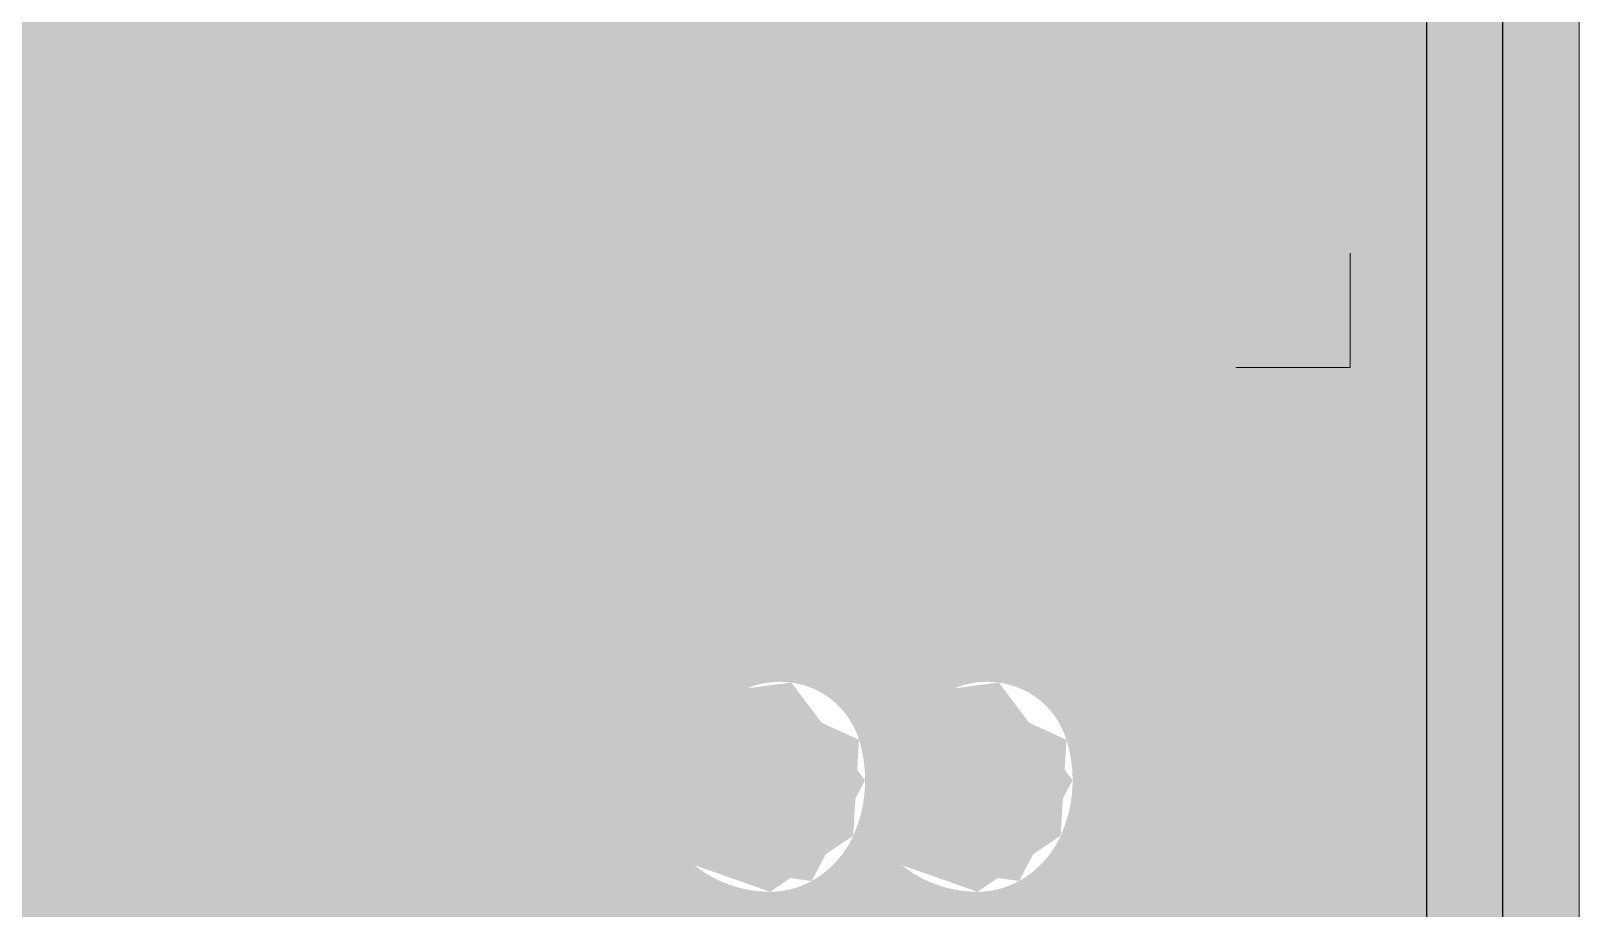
# Model space of a CAD drawing. Header units: millimetres. Extents: x -15 to 15, y -5.7 to 35.
# Drawn here: x 4.85 to 15, y 4.86 to 10.61 of the extents above; entities that cross this region are included whole.
import ezdxf

# ---------------------------------------------------------------- set-up
doc = ezdxf.new("R2010")
doc.units = ezdxf.units.MM
doc.layers.add('GREEN', color=7, linetype='Continuous', true_color=0x007f00)
doc.layers.add('GSCOLOR', color=7, linetype='Continuous', lineweight=0)

# ---------------------------------------------------------------- blocks, each defined once
blk = doc.blocks.new('MR-GM-31-4')
at = {"layer": 'GREEN', "true_color": 0x007f00}
blk.add_hatch(color=96, dxfattribs=at).paths.add_polyline_path([(-12.49499999999989, 0.5), (12.5, 0.5, 0.414213562373095), (14.5, 2.5), (14.5, 32.5, 0.414213562373095), (12.5, 34.5), (-12.5, 34.5, 0.414213562373095), (-14.5, 32.5), (-14.5, 2.5, 0.414213562373095), (-12.5, 0.5), (-12.5, 1, -0.414213562373095), (-14, 2.5), (-14, 32.5, -0.414213562373095), (-12.5, 34), (12.5, 34, -0.414213562373095), (14, 32.5), (14, 2.5, -0.414213562373095), (12.5, 1), (-12.49499999999989, 1)])
at = {"layer": 'GREEN', "linetype": 'Continuous'}
for points in [[(5.633238075793812, 9.72, -0.3100289792550436), (5.810499013397109, 9.5984, -0.186243602290978), (5.810499013397109, 9.281600000000001, -0.3100289792550433), (5.633238075793812, 9.16), (5.2801, 9.16), (5.2801, 8.879999999999999), (5.633238075793815, 8.88, 0.310028979255043), (6.071725658286179, 9.180800000000001, 0.1862436022909758), (6.071725658286179, 9.699199999999998, 0.310028979255045), (5.633238075793813, 10), (5, 10), (5, 8), (5.28, 8), (5.28, 9.72)], [(6.519999999999982, 10), (6.799999999999982, 10), (6.799999999999982, 8.28), (7.539999999999981, 8.28), (7.539999999999981, 8), (6.519999999999982, 8)], [(7.820000000000164, 9.999999999999996), (8.100000000000163, 9.999999999999996), (8.100000000000163, 7.999999999999999), (7.820000000000164, 7.999999999999999)], [(8.819999999999963, 9.33), (9.439999999999964, 8), (9.659999999999965, 8), (9.659999999999965, 10), (9.379999999999963, 10), (9.379999999999963, 8.791412182153929), (8.816598160101796, 10), (8.539999999999964, 10), (8.539999999999964, 8), (8.819999999999963, 8)], [(10.37999999999991, 8.28), (10.37999999999991, 8.92), (10.8181454086025, 8.92), (10.8181454086025, 9.2), (10.37999999999991, 9.2), (10.37999999999991, 9.72), (11.11999999999991, 9.72), (11.11999999999991, 10), (10.09999999999991, 10), (10.09999999999991, 8), (11.11999999999991, 8), (11.11999999999991, 8.28)], [(7.805439201287267, 6.647993942348764, 0.1318518518518518), (7.805439201287267, 5.352006057651235, 0.3393449963604893), (8.3099999999998, 4.964999999999999), (8.3099999999998, 5.244999999999999, -0.3393449963604886), (8.07587001074307, 5.424581379194297, -0.1318518518518518), (8.07587001074307, 6.575418620805702, -0.767015706806281), (8.544129989256529, 6.575418620805702, -0.1318518518518519), (8.544129989256529, 5.424581379194297, -0.3392299954809397), (8.3100999999998, 5.245000020625814), (8.3100999999998, 4.96500000957094, 0.339291631812318), (8.814560798712334, 5.352006057651236, 0.1318518518518517), (8.814560798712334, 6.647993942348763, 0.7670157068062823)], [(4.059999999999945, 5.501377613148382), (4.059999999999945, 5.707257073720845), (4.899999999999945, 7.000000000000001), (5.179999999999946, 7.000000000000001), (5.179999999999946, 5.761377613148382), (5.299999999999946, 5.761377613148381), (5.299999999999946, 5.501377613148382), (5.179999999999946, 5.501377613148382), (5.179999999999946, 5), (4.899999999999945, 5), (4.899999999999945, 6.486105904398713), (4.429085209228297, 5.761377613148381), (4.899899999999946, 5.761377613148381), (4.899899999999946, 5.501377613148382)]]:
    blk.add_hatch(color=256, dxfattribs=at).paths.add_polyline_path(points)
h = blk.add_hatch(color=256, dxfattribs=at)
edge = h.paths.add_edge_path()
edge.add_arc((6.864212871103947, 6.410528427986548), 0.344471572013453, 77.8817388707775, 89.9999999999988, ccw=False)
edge.add_arc((6.892295989467209, 6.541321073888978), 0.2106979656511985, 19.695622455793284, 77.88173887077909, ccw=False)
edge.add_arc((6.296760109877356, 6.328139690239198), 0.843239890122371, -1.1368683772161603e-13, 19.695622455792886, ccw=False)
edge.add_arc((6.795205523457925, 6.328139690239196), 0.3447944765418018, -33.95498333572971, 0, ccw=False)
edge.add_arc((6.878294032696001, 6.272190715233565), 0.2446246798384716, 278.1073099177222, 326.04501666427024, ccw=False)
edge.add_arc((6.86421287110396, 6.371039704936168), 0.3444715720134734, 269.9999999999991, 278.1073099177214, ccw=False)
edge.add_arc((6.864212871103948, 6.371039704936145), 0.3444715720134504, 258.60528965605613, 270.000000000001, ccw=False)
edge.add_arc((6.845310445005778, 6.277249429299079), 0.2487954646695918, 196.6346964571661, 258.6052896560547, ccw=False)
edge.add_arc((7.223412947819828, 6.390216041064653), 0.643412947820101, 180.0000000000001, 196.6346964571665, ccw=False)
edge.add_arc((7.223412947819827, 6.390216041064647), 0.6434129478201003, 164.3268128992555, 179.9999999999997, ccw=False)
edge.add_arc((6.855202247427535, 6.493529498363172), 0.2609828361103184, 96.19578499423432, 164.3268128992564, ccw=False)
edge.add_arc((6.864212871103923, 6.410528427986552), 0.3444715720134454, 90.00831647432449, 96.19578499422909, ccw=False)
edge.add_line((6.864162871103949, 6.754999996371251), (6.864162871103951, 7.034999997998309))
edge.add_arc((6.864212871103957, 6.410528427986559), 0.624471572013442, 90.00458754106265, 96.19578499423449)
edge.add_arc((6.855202247427536, 6.493529498363169), 0.5409828361103216, 96.19578499423424, 164.3268128992558)
edge.add_arc((7.223412947819829, 6.390216041064647), 0.9234129478201022, 164.3268128992557, 179.9999999999998)
edge.add_arc((7.223412947819827, 6.390216041064653), 0.9234129478201005, 180.0000000000001, 196.6346964571664)
edge.add_arc((6.845310445005774, 6.277249429299079), 0.5287954646695886, 196.6346964571663, 258.605289656055)
edge.add_arc((6.86421287110396, 6.371039704936142), 0.624471572013448, 258.6052896560544, 269.9999999999993)
edge.add_arc((6.864212871103958, 6.371039704936187), 0.6244715720134932, 269.9999999999994, 278.1073099177218)
edge.add_arc((6.878294032695997, 6.272190715233569), 0.5246246798384757, 278.1073099177226, 285.1849277156726)
edge.add_arc((5.532721667568474, 6.466626514243681), 1.640213699767943, 308.55501118228125, 334.7082986462901, ccw=False)
edge.add_line((6.555010692975116, 5.183962829001294), (6.729525103599999, 4.965))
edge.add_arc((5.532721667568473, 6.466626514243684), 1.920213699767946, 308.5550111822812, 333.2445168214691)
edge.add_arc((5.807409085144207, 6.328139690239192), 1.61259091485552, 333.2445168214692, 360.0000000000001)
edge.add_arc((6.296760109877347, 6.328139690239199), 1.123239890122379, 359.9999999999998, 379.6956224557927)
edge.add_arc((6.892295989467209, 6.541321073888978), 0.4906979656511988, 19.69562245579307, 77.88173887077896)
edge.add_arc((6.864212871103952, 6.410528427986544), 0.6244715720134559, 77.88173887077862, 89.99999999999993)
edge.add_line((6.864212871103953, 7.035), (6.864212871103954, 6.755000000000001))
h = blk.add_hatch(color=256, dxfattribs=at)
edge = h.paths.add_edge_path()
edge.add_ellipse((9.696849332174052, 5.758672367193076), major_axis=(-0.5612110644357446, 0.5612110644357446), ratio=0.9999999999999984, start_angle=96.24340882294348, end_angle=135.0000000000001, ccw=False)
edge.add_line((9.199999999999818, 5.139756797569222), (9.375284326923124, 5.358103755704288))
edge.add_ellipse((9.696849332174054, 5.758672367193078), major_axis=(-0.3632211827950991, 0.3632211827950991), ratio=0.9999999999999989, start_angle=96.243501397348, end_angle=134.9999999999999)
edge.add_ellipse((9.696849332174054, 5.525284684012778), major_axis=(0.1981911836192016, 0.1981911836192016), ratio=0.9999999999999879, start_angle=225.0000000000003, end_angle=254.0909904061942)
edge.add_ellipse((9.657667869726843, 5.595705934586135), major_axis=(0.2551751240790634, 0.2551751240790634), ratio=0.9999999999999919, start_angle=254.0909904061942, end_angle=290.7675893141834)
edge.add_ellipse((9.435572978725935, 5.695670382710521), major_axis=(-0.4273945165533799, 0.4273945165533799), ratio=0.9999999999999848, start_angle=200.7675893141839, end_angle=225.0000000000005)
edge.add_ellipse((9.420797238646742, 5.695670382710523), major_axis=(0.4378425434623487, 0.4378425434623487), ratio=0.9999999999999738, start_angle=314.9999999999992, end_angle=332.1539468147812)
edge.add_ellipse((9.764841709300397, 5.80186697779266), major_axis=(0.1832405667581265, 0.1832405667581265), ratio=0.9999999999999927, start_angle=332.153946814782, end_angle=397.3677453202504)
edge.add_ellipse((9.761040617600354, 5.7735009400284), major_axis=(0.2034776646247873, 0.2034776646247873), ratio=0.9999999999999948, start_angle=37.36774532024965, end_angle=67.4831297786445)
edge.add_ellipse((9.88745289452177, 5.468060365315262), major_axis=(0.4372232475662032, 0.4372232475662032), ratio=0.9999999999999409, start_angle=67.48312977864096, end_angle=80.58491458975605)
edge.add_line((9.52764289243446, 5.970917323234737), (9.249044335734835, 6.006044438066102))
edge.add_line((9.249044335734835, 6.006044438066102), (9.298499040833176, 6.999999931136321))
edge.add_line((9.298499040833176, 6.999999931136321), (10.24184651282809, 6.999999931136321))
edge.add_line((10.24184651282809, 6.999999931136321), (10.24184651282809, 6.719999931136321))
edge.add_line((10.24184651282809, 6.719999931136321), (9.5649138363815, 6.719999931136321))
edge.add_line((9.5649138363815, 6.719999931136321), (9.54392239018893, 6.298107550843907))
edge.add_ellipse((9.761040617600358, 5.773500940028396), major_axis=(-0.4014675462654307, 0.4014675462654307), ratio=0.9999999999999967, start_angle=307.36774532025015, end_angle=337.48312977864435, ccw=False)
edge.add_ellipse((9.764841709300397, 5.801866977792661), major_axis=(-0.3812304483987722, 0.3812304483987722), ratio=0.9999999999999986, start_angle=242.1539468147819, end_angle=307.3677453202501, ccw=False)
edge.add_ellipse((9.42079723864675, 5.695670382710524), major_axis=(0.6358324251029895, 0.6358324251029895), ratio=0.9999999999999847, start_angle=314.99999999999943, end_angle=332.1539468147814, ccw=False)
edge.add_ellipse((9.435572978725931, 5.695670382710522), major_axis=(-0.6253843981940305, 0.6253843981940305), ratio=0.9999999999999962, start_angle=200.7675893141837, end_angle=225.0000000000001, ccw=False)
edge.add_ellipse((9.657667869726843, 5.595705934586135), major_axis=(-0.4531650057197077, 0.4531650057197077), ratio=0.9999999999999948, start_angle=164.090990406194, end_angle=200.7675893141837, ccw=False)
edge.add_ellipse((9.696849332174054, 5.525284684012777), major_axis=(0.3961810652598461, 0.3961810652598461), ratio=0.9999999999999967, start_angle=225.0000000000001, end_angle=254.0909904061941, ccw=False)
h = blk.add_hatch(color=256, dxfattribs=at)
edge = h.paths.add_edge_path()
edge.add_ellipse((11.05684933217418, 5.758672367193076), major_axis=(-0.5612110644357446, 0.5612110644357446), ratio=0.9999999999999984, start_angle=96.24340882294348, end_angle=135.0000000000001, ccw=False)
edge.add_line((10.55999999999995, 5.139756797569222), (10.73528432692325, 5.358103755704288))
edge.add_ellipse((11.05684933217418, 5.758672367193078), major_axis=(-0.3632211827950991, 0.3632211827950991), ratio=0.9999999999999989, start_angle=96.243501397348, end_angle=134.9999999999999)
edge.add_ellipse((11.05684933217418, 5.525284684012778), major_axis=(0.1981911836191984, 0.1981911836191984), ratio=0.9999999999999998, start_angle=225, end_angle=254.090990406194)
edge.add_ellipse((11.01766786972697, 5.595705934586135), major_axis=(-0.2551751240790623, 0.2551751240790623), ratio=0.9999999999999711, start_angle=164.0909904061936, end_angle=200.7675893141841)
edge.add_ellipse((10.79557297872606, 5.695670382710521), major_axis=(0.427394516553385, 0.427394516553385), ratio=0.9999999999999947, start_angle=290.7675893141835, end_angle=314.9999999999998)
edge.add_ellipse((10.78079723864687, 5.695670382710523), major_axis=(-0.4378425434623575, 0.4378425434623575), ratio=0.9999999999999982, start_angle=225.0000000000001, end_angle=242.1539468147818)
edge.add_ellipse((11.12484170930052, 5.80186697779266), major_axis=(0.1832405667581265, 0.1832405667581265), ratio=0.9999999999999927, start_angle=332.153946814782, end_angle=397.3677453202504)
edge.add_ellipse((11.12104061760048, 5.7735009400284), major_axis=(-0.2034776646247871, 0.2034776646247871), ratio=0.9999999999999989, start_angle=-52.63225467975018, end_angle=-22.51687022135531)
edge.add_ellipse((11.2474528945219, 5.468060365315262), major_axis=(0.4372232475662032, 0.4372232475662032), ratio=0.9999999999999409, start_angle=67.48312977864096, end_angle=80.58491458975605)
edge.add_line((10.88764289243459, 5.970917323234737), (10.60904433573496, 6.006044438066102))
edge.add_line((10.60904433573496, 6.006044438066102), (10.6584990408333, 6.999999931136321))
edge.add_line((10.6584990408333, 6.999999931136321), (11.60184651282822, 6.999999931136321))
edge.add_line((11.60184651282822, 6.999999931136321), (11.60184651282822, 6.719999931136321))
edge.add_line((11.60184651282822, 6.719999931136321), (10.92491383638163, 6.719999931136321))
edge.add_line((10.92491383638163, 6.719999931136321), (10.90392239018906, 6.298107550843907))
edge.add_ellipse((11.12104061760049, 5.773500940028396), major_axis=(-0.4014675462654307, 0.4014675462654307), ratio=0.9999999999999967, start_angle=307.36774532025015, end_angle=337.48312977864435, ccw=False)
edge.add_ellipse((11.12484170930052, 5.801866977792661), major_axis=(-0.3812304483987722, 0.3812304483987722), ratio=0.9999999999999986, start_angle=242.1539468147819, end_angle=307.3677453202501, ccw=False)
edge.add_ellipse((10.78079723864688, 5.695670382710524), major_axis=(-0.6358324251030005, 0.6358324251030005), ratio=0.9999999999999956, start_angle=225, end_angle=242.1539468147819, ccw=False)
edge.add_ellipse((10.79557297872606, 5.695670382710522), major_axis=(0.6253843981940396, 0.6253843981940396), ratio=0.99999999999999, start_angle=290.7675893141835, end_angle=314.9999999999997, ccw=False)
edge.add_ellipse((11.01766786972697, 5.595705934586135), major_axis=(-0.4531650057197077, 0.4531650057197077), ratio=0.9999999999999948, start_angle=164.090990406194, end_angle=200.7675893141837, ccw=False)
edge.add_ellipse((11.05684933217418, 5.525284684012777), major_axis=(0.3961810652598461, 0.3961810652598461), ratio=0.9999999999999967, start_angle=225.0000000000001, end_angle=254.0909904061941, ccw=False)
at = {"layer": 'GSCOLOR', "true_color": 0xf5f5f5, "transparency": 33554687}
blk.add_hatch(color=7, dxfattribs=at).paths.add_polyline_path([(-12.5, 0), (12.5, 0, 0.414213562373095), (15, 2.5), (15, 32.5, 0.414213562373095), (12.5, 35), (-12.5, 35, 0.414213562373095), (-15, 32.5), (-15, 2.5, 0.414213562373095)])
at = {"layer": 'GREEN', "linetype": 'Continuous', "transparency": 33554687}
blk.add_lwpolyline([(-12.49499999999989, 0.5), (12.5, 0.5, 0.414213562373095), (14.5, 2.5), (14.5, 32.5, 0.414213562373095), (12.5, 34.5), (-12.5, 34.5, 0.414213562373095), (-14.5, 32.5), (-14.5, 2.5, 0.414213562373095), (-12.5, 0.5), (-12.5, 1, -0.414213562373095), (-14, 2.5), (-14, 32.5, -0.414213562373095), (-12.5, 34), (12.5, 34, -0.414213562373095), (14, 32.5), (14, 2.5, -0.414213562373095), (12.5, 1), (-12.5, 1), (-12.5, 0.5)], format="xyb", close=True, dxfattribs=at).dxf.unprotected_set("ltscale", 0)
at = {"layer": 'GSCOLOR', "color": 4}
blk.add_line((15, 32.5), (15, 2.5), dxfattribs=at)
blk.add_lwpolyline([(12.75000000000045, 8.400000000000091), (13.50000000000045, 8.400000000000091), (13.50000000000045, 9.150000000000091)], dxfattribs=at)

msp = doc.modelspace()

# ---------------------------------------------------------------- block references
msp.add_blockref('MR-GM-31-4', (0, 0))

doc.saveas('drawing.dxf')
